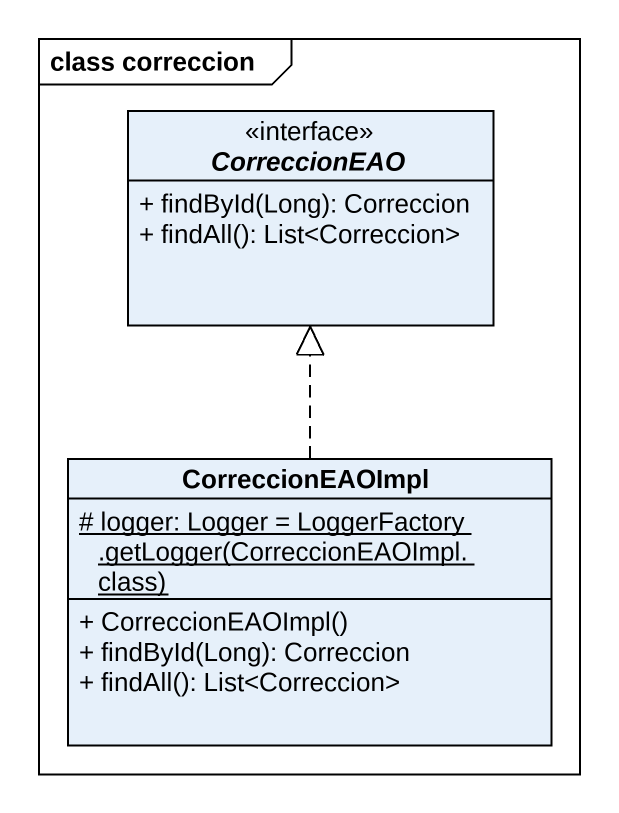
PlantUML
@startuml
mainframe class correccion
hide circle
hide empty members
skinparam classAttributeIconSize 0
interface CorreccionEAO <<interface>> {
  + findById(Long): Correccion
  + findAll(): List<Correccion>
}
class CorreccionEAOImpl {
  {static} {field} # logger: Logger = LoggerFactory .getLogger(CorreccionEAOImpl.class)
  + CorreccionEAOImpl()
  + findById(Long): Correccion
  + findAll(): List<Correccion>
}
CorreccionEAOImpl .up.|> CorreccionEAO
@enduml
